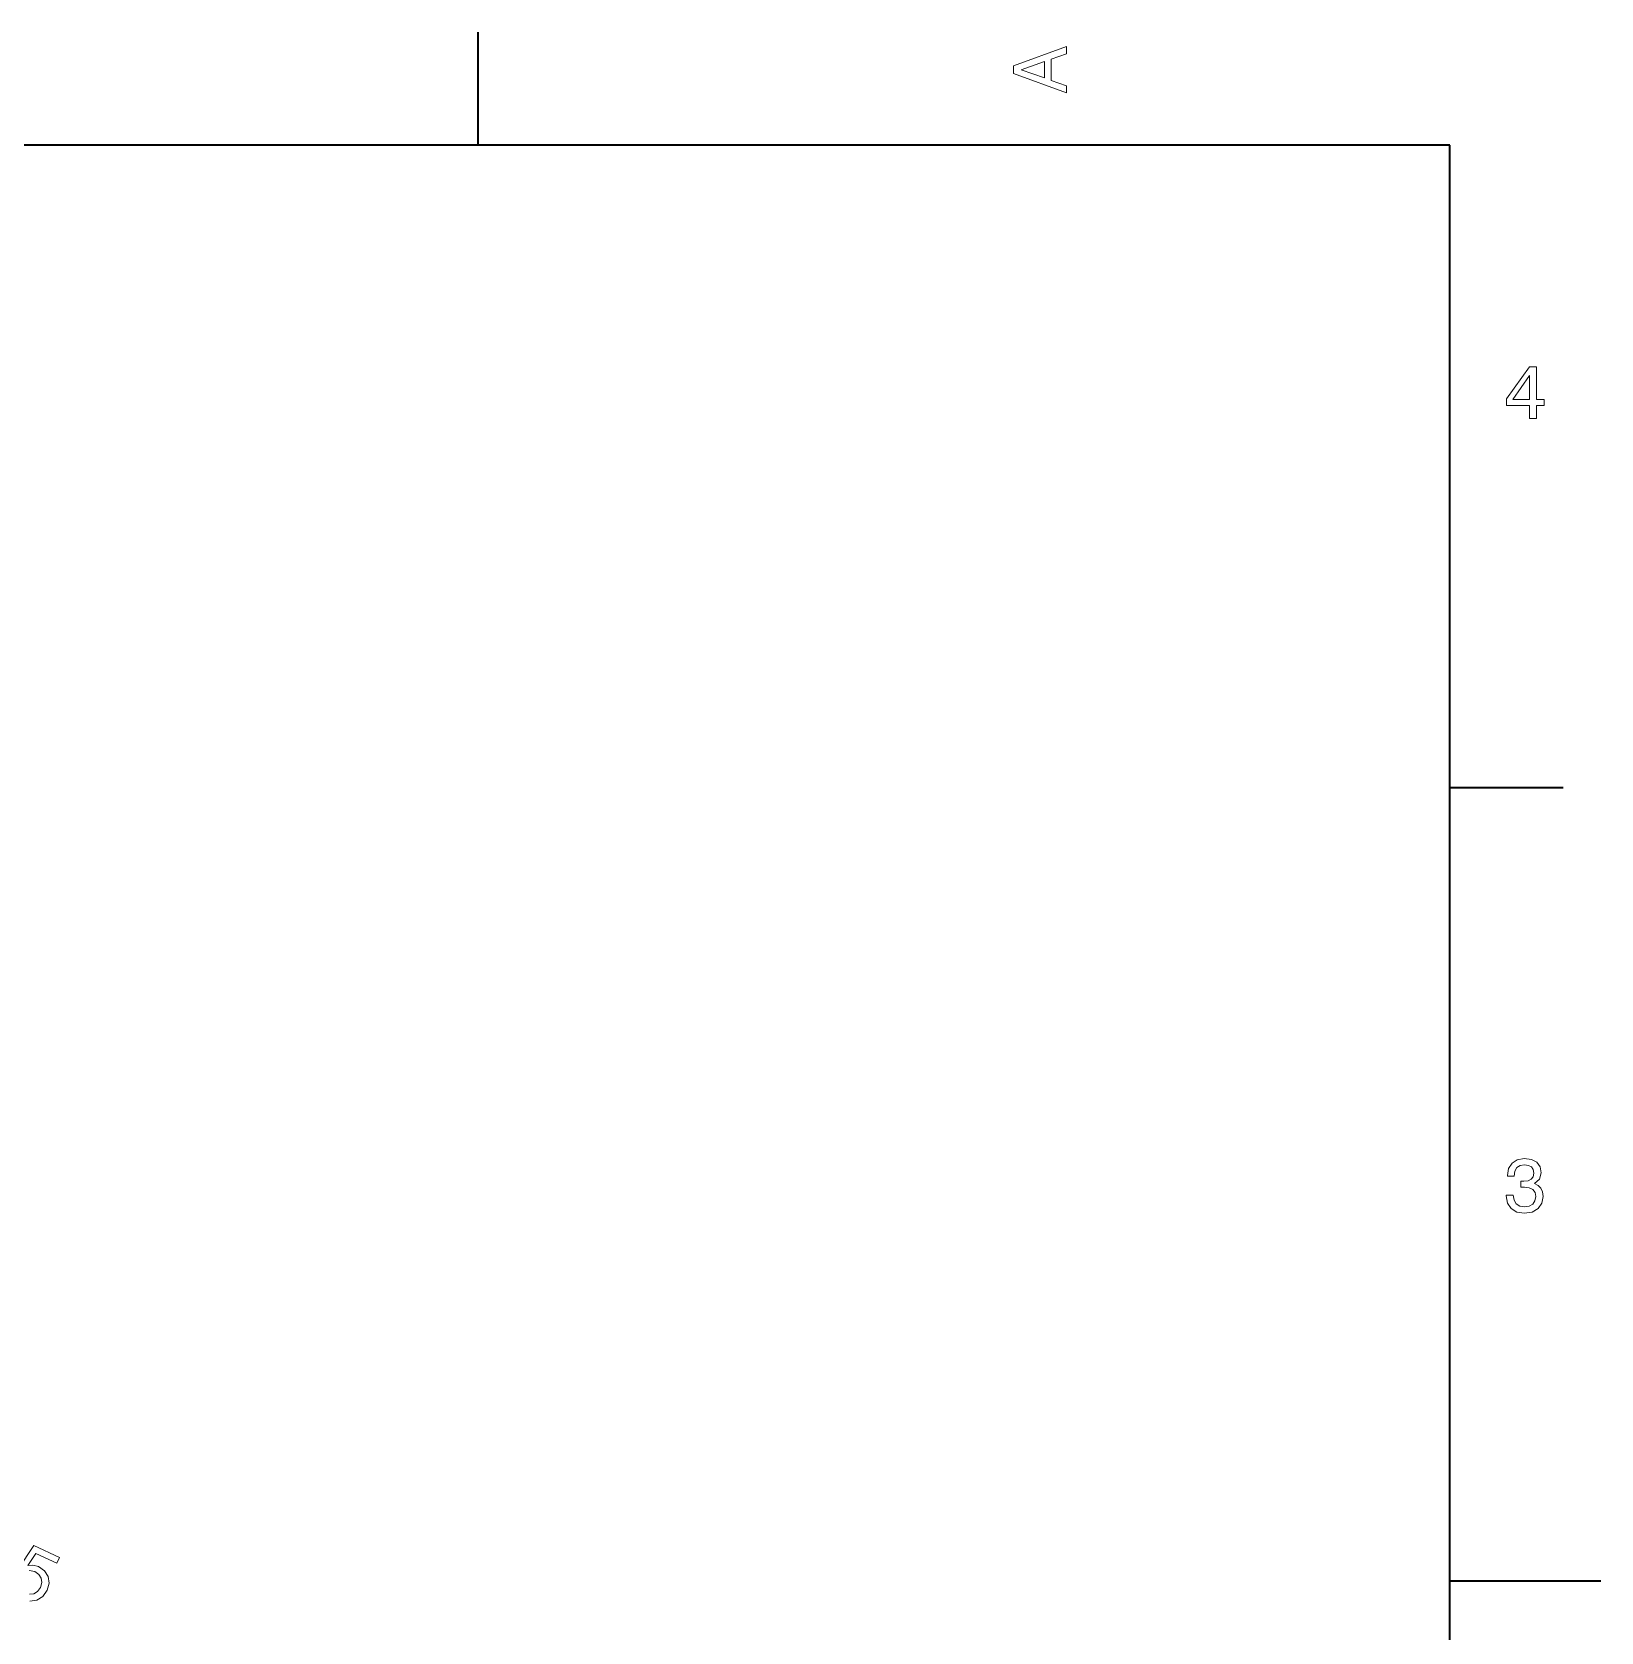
# Model space of a CAD drawing. Extents: x 0 to 297, y 0 to 210.
# Drawn here: x 193.2 to 297, y 101.6 to 207.5 of the extents above; entities that cross this region are included whole.
import ezdxf

# ---------------------------------------------------------------- set-up
doc = ezdxf.new("R2010")
doc.units = 0

msp = doc.modelspace()

# ---------------------------------------------------------------- linework, layer by layer
at = {"color": 7, "lineweight": 35, "ltscale": 0.1875}
for p, q in [((222.699997, 200), (222.699997, 207.5)), ((287, 157.5), (294.5, 157.5))]:
    msp.add_line(p, q, dxfattribs=at)
at = {"color": 7, "lineweight": 35}
for p, q in [((287, 200), (10, 200)), ((287, 10), (287, 200))]:
    msp.add_line(p, q, dxfattribs=at)
at = {"color": 7, "lineweight": 35, "ltscale": 0.25}
msp.add_line((287, 105), (297, 105), dxfattribs=at)
at = {"color": 7, "lineweight": 13}
for points in [[(261.633209, 203.466858), (261.633209, 203.930847), (260.604401, 204.298996), (260.604401, 205.695969), (261.633209, 206.064133), (261.633209, 206.538193), (258.128174, 205.257217), (258.128174, 204.742798)], [(260.17572, 204.460388), (258.632477, 205), (260.17572, 205.539627)], [(292.277374, 181.916794), (292.731262, 181.916794), (292.731262, 182.784225), (293.23056, 182.784225), (293.23056, 183.187683), (292.731262, 183.187683), (292.731262, 185.341141), (292.272339, 185.341141), (290.739197, 183.228027), (290.739197, 182.784225), (292.277374, 182.784225)], [(291.162842, 183.187683), (292.277374, 184.756134), (292.277374, 183.187683)], [(290.729126, 130.51622), (290.729126, 130.480911), (290.809814, 129.996765), (291.046844, 129.633652), (291.420044, 129.401657), (291.914276, 129.315933), (292.438782, 129.401657), (292.832153, 129.623566), (293.08429, 129.976593), (293.175079, 130.430481), (293.134735, 130.728027), (293.023773, 130.970108), (292.842224, 131.156708), (292.600159, 131.292877), (292.927948, 131.565216), (293.043945, 131.998932), (292.968292, 132.392303), (292.751434, 132.68985), (292.398407, 132.87645), (291.914276, 132.942017), (291.460388, 132.861313), (291.112396, 132.63942), (290.885468, 132.286392), (290.809814, 131.817368), (290.809814, 131.782074), (291.258636, 131.782074), (291.299011, 132.104828), (291.430115, 132.336823), (291.641937, 132.478027), (291.939484, 132.528473), (292.201721, 132.488113), (292.393372, 132.382217), (292.509369, 132.210739), (292.554749, 131.97876), (292.509369, 131.731628), (292.388336, 131.565216), (292.176514, 131.46434), (291.889069, 131.434082), (291.692383, 131.439133), (291.692383, 131.04071), (291.939484, 131.050797), (292.257202, 131.005417), (292.494232, 130.884369), (292.635468, 130.687683), (292.685883, 130.430481), (292.630402, 130.13797), (292.484161, 129.921112), (292.252167, 129.784943), (291.944519, 129.739563), (291.626801, 129.789993), (291.394806, 129.941284), (291.248566, 130.183365), (291.193085, 130.51622)]]:
    msp.add_lwpolyline(points, close=True, dxfattribs=at)
for points in [[(193.015869, 103.654854), (193.481476, 103.709785), (193.876587, 103.959167), (194.177185, 104.37532), (194.29834, 104.836456), (194.235168, 105.272514), (193.993073, 105.64753), (193.586334, 105.932556), (193.218109, 106.038086), (192.882629, 106.011345), (193.410309, 106.805641), (194.798889, 106.155731), (194.974182, 106.530281), (193.279572, 107.323425), (192.241638, 105.760101)], [(192.972443, 105.679764), (193.346802, 105.599213), (193.615601, 105.41214), (193.771027, 105.161224), (193.807861, 104.871132), (193.723419, 104.559853), (193.538483, 104.295601), (193.287567, 104.140198), (192.997467, 104.103355)]]:
    msp.add_lwpolyline(points, dxfattribs=at)

doc.saveas('drawing.dxf')
